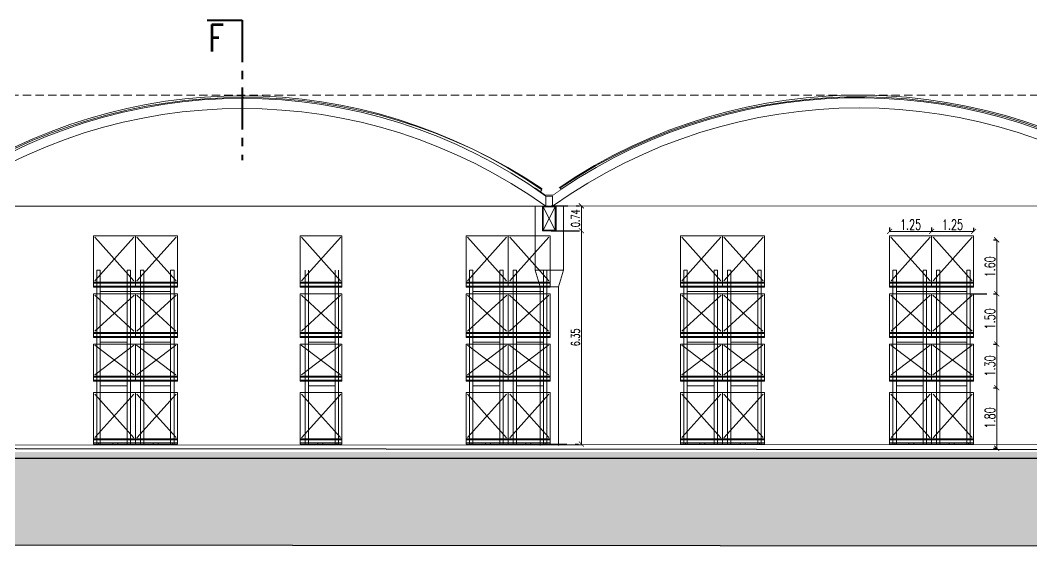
# Model space of a CAD drawing. Header units: millimetres. Extents: x 2828 to 3406, y 849 to 1266.
# Drawn here: x 2921.18 to 2951.31, y 851.91 to 867.63 of the extents above; entities that cross this region are included whole.
import ezdxf

# ---------------------------------------------------------------- set-up
doc = ezdxf.new("R2010")
doc.units = ezdxf.units.MM
doc.header["$PDMODE"] = 34
doc.header["$PDSIZE"] = -10
for name, pattern in [('CENTER', [2, 1.25, -0.25, 0.25, -0.25]), ('DASHDOT', [1, 0.5, -0.25, 0, -0.25]), ('DASHED2', [0.375, 0.25, -0.125])]:
    doc.linetypes.add(name, pattern=pattern)
doc.layers.get('DEFPOINTS').update_dxf_attribs({"lineweight": 5})
for name, color, linetype, lineweight in [('0.05', 64, 'Continuous', 5), ('0.10', 161, 'Continuous', 9), ('0.2', 4, 'Continuous', 15), ('0.30', 1, 'Continuous', 25), ('arq cotas', 152, 'Continuous', 13), ('equipa cotas', 222, 'Continuous', 5), ('EQUIPAMIENTO', 4, 'Continuous', 15), ('hatch color', 26, 'Continuous', 13), ('L corte', 51, 'CENTER', 40), ('L corte 100', 83, 'CENTER', 40), ('proy cenefa', 181, 'DASHED2', 5)]:
    doc.layers.add(name, color=color, linetype=linetype, lineweight=lineweight)
doc.styles.add('100', font='romans.shx', dxfattribs={"width": 0.75, "height": 0.2})
doc.styles.add('250-cts', font='romans.shx', dxfattribs={"width": 0.7, "height": 0.25})
doc.dimstyles.new('250', dxfattribs={"dimtxt": 0.3, "dimasz": 0.15, "dimexe": 0, "dimexo": 0.1, "dimgap": 0.05, "dimtad": 1, "dimzin": 0, "dimdsep": 46, "dimtxsty": '250-cts', "dimblk": 'ARCHTICK', "dimcen": 0.02, "dimclrd": 256, "dimclre": 256, "dimclrt": 256, "dimazin": 0, "dimtfac": 1, "dimtofl": 0, "dimtmove": 1, "dimatfit": 0, "dimldrblk": 'OPEN90', "dimfxl": 1, "dimtolj": 1, "dimtzin": 0, "dimlwd": -1, "dimarcsym": 0})

# ---------------------------------------------------------------- blocks, each defined once
blk = doc.blocks.new('_ARCHTICK')
at = {"color": 0, "linetype": 'ByBlock', "const_width": 0.15}
blk.add_lwpolyline([(-0.5, -0.5), (0.5, 0.5)], dxfattribs=at)
blk = doc.blocks.new('*D608')
at = {"layer": 'DEFPOINTS', "color": 0, "transparency": 16777216}
for p in [(2950.262, 857.993), (2950.262, 857.993), (2950.262, 856.694)]:
    blk.add_point(p, dxfattribs=at)
at = {"layer": 'equipa cotas', "linetype": 'DASHDOT', "lineweight": -2, "transparency": 16777216}
for p, q in [((2950.162, 857.993), (2950.262, 857.993)), ((2950.162, 856.694), (2950.262, 856.694))]:
    blk.add_line(p, q, dxfattribs=at)
at = {"layer": 'equipa cotas', "transparency": 16777216}
blk.add_line((2950.262, 856.694), (2950.262, 857.993), dxfattribs=at)
at = {"layer": 'equipa cotas', "transparency": 16777216, "xscale": 0.15, "yscale": 0.15, "zscale": 0.15}
for p, rotation in [((2950.262, 857.993), 90), ((2950.262, 856.694), 270)]:
    blk.add_blockref('_ARCHTICK', p, dxfattribs=dict(at, rotation=rotation))
at = {"layer": 'equipa cotas', "transparency": 16777216, "insert": (2950.062, 857.344), "char_height": 0.3, "attachment_point": 5, "rotation": 90, "style": '250-cts'}
blk.add_mtext('\\A1;1.30', dxfattribs=at)
blk = doc.blocks.new('_Open90')
at = {"color": 0, "linetype": 'ByBlock', "lineweight": -2}
for p, q in [((0, 0), (-1, 0)), ((-0.5, 0.5), (0, 0)), ((0, 0), (-0.5, -0.5))]:
    blk.add_line(p, q, dxfattribs=at)
blk = doc.blocks.new('*D609')
at = {"layer": 'DEFPOINTS', "color": 0, "transparency": 16777216}
for p in [(2949.373, 859.494), (2950.262, 859.494), (2950.262, 857.993)]:
    blk.add_point(p, dxfattribs=at)
at = {"layer": 'equipa cotas', "linetype": 'DASHDOT', "lineweight": -2, "transparency": 16777216}
for p, q in [((2949.473, 859.494), (2950.262, 859.494)), ((2950.162, 857.993), (2950.262, 857.993))]:
    blk.add_line(p, q, dxfattribs=at)
at = {"layer": 'equipa cotas', "transparency": 16777216}
blk.add_line((2950.262, 857.993), (2950.262, 859.494), dxfattribs=at)
at = {"layer": 'equipa cotas', "transparency": 16777216, "xscale": 0.15, "yscale": 0.15, "zscale": 0.15}
for p, rotation in [((2950.262, 859.494), 90), ((2950.262, 857.993), 270)]:
    blk.add_blockref('_ARCHTICK', p, dxfattribs=dict(at, rotation=rotation))
at = {"layer": 'equipa cotas', "transparency": 16777216, "insert": (2950.062, 858.744), "char_height": 0.3, "attachment_point": 5, "rotation": 90, "style": '250-cts'}
blk.add_mtext('\\A1;1.50', dxfattribs=at)
blk = doc.blocks.new('*D610')
at = {"layer": 'DEFPOINTS', "color": 0, "transparency": 16777216}
for p in [(2950.262, 861.095), (2950.262, 861.095), (2950.262, 859.494)]:
    blk.add_point(p, dxfattribs=at)
at = {"layer": 'equipa cotas', "linetype": 'DASHDOT', "lineweight": -2, "transparency": 16777216}
for p, q in [((2950.162, 861.095), (2950.262, 861.095)), ((2950.162, 859.494), (2950.262, 859.494))]:
    blk.add_line(p, q, dxfattribs=at)
at = {"layer": 'equipa cotas', "transparency": 16777216}
blk.add_line((2950.262, 859.494), (2950.262, 861.095), dxfattribs=at)
at = {"layer": 'equipa cotas', "transparency": 16777216, "xscale": 0.15, "yscale": 0.15, "zscale": 0.15}
for p, rotation in [((2950.262, 861.095), 90), ((2950.262, 859.494), 270)]:
    blk.add_blockref('_ARCHTICK', p, dxfattribs=dict(at, rotation=rotation))
at = {"layer": 'equipa cotas', "transparency": 16777216, "insert": (2950.062, 860.294), "char_height": 0.3, "attachment_point": 5, "rotation": 90, "style": '250-cts'}
blk.add_mtext('\\A1;1.60', dxfattribs=at)
blk = doc.blocks.new('*D611')
at = {"layer": 'DEFPOINTS', "color": 0, "transparency": 16777216}
for p in [(2950.262, 856.694), (2950.262, 854.897), (2950.262, 854.897)]:
    blk.add_point(p, dxfattribs=at)
at = {"layer": 'equipa cotas', "linetype": 'DASHDOT', "lineweight": -2, "transparency": 16777216}
for p, q in [((2950.162, 856.694), (2950.262, 856.694)), ((2950.162, 854.897), (2950.262, 854.897))]:
    blk.add_line(p, q, dxfattribs=at)
at = {"layer": 'equipa cotas', "transparency": 16777216}
blk.add_line((2950.262, 856.694), (2950.262, 854.897), dxfattribs=at)
at = {"layer": 'equipa cotas', "transparency": 16777216, "xscale": 0.15, "yscale": 0.15, "zscale": 0.15}
for p, rotation in [((2950.262, 856.694), 90), ((2950.262, 854.897), 270)]:
    blk.add_blockref('_ARCHTICK', p, dxfattribs=dict(at, rotation=rotation))
at = {"layer": 'equipa cotas', "transparency": 16777216, "insert": (2950.062, 855.796), "char_height": 0.3, "attachment_point": 5, "rotation": 90, "style": '250-cts'}
blk.add_mtext('\\A1;1.80', dxfattribs=at)
blk = doc.blocks.new('pack 2')
at = {"layer": 'EQUIPAMIENTO'}
for p, q in [((1.078, 1.53), (-0.172, 1.53)), ((-0.172, 1.53), (-0.172, 0)), ((1.078, 1.53), (1.078, 0)), ((-0.135, 1.485), (1.033, 0.187)), ((1.033, 1.485), (-0.131, 0.191)), ((1.078, 0.15), (-0.172, 0.15)), ((1.078, 0.12), (-0.172, 0.12)), ((1.078, 0.03), (-0.172, 0.03)), ((1.078, 0), (-0.172, 0)), ((-0.022, 0.15), (-0.022, 0.12)), ((-0.022, 0.03), (-0.022, 0)), ((0.178, 0.15), (0.178, 0.12)), ((0.328, 0.15), (0.328, 0.12)), ((0.402, 0.03), (0.402, 0)), ((0.478, 0.15), (0.478, 0.12)), ((0.552, 0.03), (0.552, 0)), ((0.628, 0.15), (0.628, 0.12)), ((0.778, 0.15), (0.778, 0.12)), ((0.928, 0.15), (0.928, 0.12)), ((0.928, 0.03), (0.928, 0))]:
    blk.add_line(p, q, dxfattribs=at)
blk = doc.blocks.new('r')
at = {"layer": 'EQUIPAMIENTO'}
for p, q in [((2923.458, 850.145), (2923.458, 855.313)), ((2923.458, 855.313), (2923.558, 855.313)), ((2923.558, 850.145), (2923.558, 855.313)), ((2924.358, 850.145), (2924.358, 855.313)), ((2924.358, 855.313), (2924.458, 855.313)), ((2924.458, 850.145), (2924.458, 855.313)), ((2924.758, 850.145), (2924.758, 855.313)), ((2924.858, 855.313), (2924.758, 855.313)), ((2924.858, 850.145), (2924.858, 855.313)), ((2925.658, 850.145), (2925.658, 855.313)), ((2925.758, 855.313), (2925.658, 855.313)), ((2925.758, 850.145), (2925.758, 855.313)), ((2929.661, 850.145), (2929.661, 855.313)), ((2929.761, 850.145), (2929.761, 855.313)), ((2930.561, 850.145), (2930.561, 855.313)), ((2930.661, 850.145), (2930.661, 855.313)), ((2934.56, 850.145), (2934.56, 855.313)), ((2934.56, 855.313), (2934.66, 855.313)), ((2934.66, 850.145), (2934.66, 855.313)), ((2935.46, 850.145), (2935.46, 855.313)), ((2935.46, 855.313), (2935.56, 855.313)), ((2935.56, 850.145), (2935.56, 855.313)), ((2935.86, 850.145), (2935.86, 855.313)), ((2935.96, 855.313), (2935.86, 855.313)), ((2935.96, 850.145), (2935.96, 855.313)), ((2936.76, 850.145), (2936.76, 855.313)), ((2936.86, 855.313), (2936.76, 855.313)), ((2936.86, 850.145), (2936.86, 855.313)), ((2940.942, 850.145), (2940.942, 855.313)), ((2940.942, 855.313), (2941.042, 855.313)), ((2941.042, 850.145), (2941.042, 855.313)), ((2941.842, 850.145), (2941.842, 855.313)), ((2941.842, 855.313), (2941.942, 855.313)), ((2941.942, 850.145), (2941.942, 855.313)), ((2942.242, 850.145), (2942.242, 855.313)), ((2942.342, 855.313), (2942.242, 855.313)), ((2942.342, 850.145), (2942.342, 855.313)), ((2943.142, 850.145), (2943.142, 855.313)), ((2943.242, 855.313), (2943.142, 855.313)), ((2943.242, 850.145), (2943.242, 855.313)), ((2947.172, 850.145), (2947.172, 855.313)), ((2947.172, 855.313), (2947.272, 855.313)), ((2947.272, 850.145), (2947.272, 855.313)), ((2948.072, 850.145), (2948.072, 855.313)), ((2948.072, 855.313), (2948.172, 855.313)), ((2948.172, 850.145), (2948.172, 855.313)), ((2948.472, 850.145), (2948.472, 855.313)), ((2948.572, 855.313), (2948.472, 855.313)), ((2948.572, 850.145), (2948.572, 855.313)), ((2949.372, 850.145), (2949.372, 855.313)), ((2949.472, 855.313), (2949.372, 855.313)), ((2949.472, 850.145), (2949.472, 855.313)), ((2925.658, 854.813), (2923.558, 854.813)), ((2936.76, 854.813), (2934.66, 854.813)), ((2943.142, 854.813), (2941.042, 854.813)), ((2949.372, 854.813), (2947.272, 854.813)), ((2924.608, 854.609), (2923.358, 854.609)), ((2923.358, 854.609), (2923.358, 853.313)), ((2923.395, 854.577), (2924.563, 853.5)), ((2924.567, 854.577), (2923.399, 853.504)), ((2925.658, 854.678), (2923.558, 854.678)), ((2925.858, 854.609), (2924.608, 854.609)), ((2924.608, 854.609), (2924.608, 853.313)), ((2924.647, 854.577), (2925.813, 853.5)), ((2925.817, 854.577), (2924.649, 853.504)), ((2925.858, 854.609), (2925.858, 853.313)), ((2930.761, 854.609), (2929.511, 854.609)), ((2929.511, 854.609), (2929.511, 853.313)), ((2929.551, 854.577), (2930.716, 853.5)), ((2930.72, 854.577), (2929.552, 853.504)), ((2930.761, 854.609), (2930.761, 853.313)), ((2935.71, 854.609), (2934.46, 854.609)), ((2934.46, 854.609), (2934.46, 853.313)), ((2934.497, 854.577), (2935.665, 853.5)), ((2935.669, 854.577), (2934.501, 853.504)), ((2936.76, 854.678), (2934.66, 854.678)), ((2936.96, 854.609), (2935.71, 854.609)), ((2935.71, 854.609), (2935.71, 853.313)), ((2935.749, 854.577), (2936.915, 853.5)), ((2936.919, 854.577), (2935.751, 853.504)), ((2936.96, 854.609), (2936.96, 853.313)), ((2942.092, 854.609), (2940.842, 854.609)), ((2940.842, 854.609), (2940.842, 853.313)), ((2940.879, 854.577), (2942.047, 853.5)), ((2942.052, 854.577), (2940.883, 853.504)), ((2943.142, 854.678), (2941.042, 854.678)), ((2943.342, 854.609), (2942.092, 854.609)), ((2942.092, 854.609), (2942.092, 853.313)), ((2942.132, 854.577), (2943.297, 853.5)), ((2943.301, 854.577), (2942.133, 853.504)), ((2943.342, 854.609), (2943.342, 853.313)), ((2948.322, 854.609), (2947.072, 854.609)), ((2947.072, 854.609), (2947.072, 853.313)), ((2947.109, 854.577), (2948.277, 853.5)), ((2948.282, 854.577), (2947.113, 853.504)), ((2949.372, 854.678), (2947.272, 854.678)), ((2949.572, 854.609), (2948.322, 854.609)), ((2948.322, 854.609), (2948.322, 853.313)), ((2948.362, 854.577), (2949.527, 853.5)), ((2949.531, 854.577), (2948.363, 853.504)), ((2949.572, 854.609), (2949.572, 853.313)), ((2924.608, 854.411), (2924.608, 853.313)), ((2929.511, 854.411), (2929.511, 853.313)), ((2935.71, 854.411), (2935.71, 853.313)), ((2942.092, 854.411), (2942.092, 853.313)), ((2948.322, 854.411), (2948.322, 853.313)), ((2924.608, 853.463), (2923.358, 853.463)), ((2924.608, 853.433), (2923.358, 853.433)), ((2924.608, 853.343), (2923.358, 853.343)), ((2924.608, 853.313), (2923.358, 853.313)), ((2923.508, 853.463), (2923.508, 853.433)), ((2923.508, 853.343), (2923.508, 853.313)), ((2924.358, 853.313), (2923.558, 853.313)), ((2924.358, 853.313), (2923.558, 853.313)), ((2923.708, 853.463), (2923.708, 853.433)), ((2923.858, 853.463), (2923.858, 853.433)), ((2923.932, 853.343), (2923.932, 853.313)), ((2924.008, 853.463), (2924.008, 853.433)), ((2924.082, 853.343), (2924.082, 853.313)), ((2924.158, 853.463), (2924.158, 853.433)), ((2924.308, 853.463), (2924.308, 853.433)), ((2924.458, 853.463), (2924.458, 853.433)), ((2924.458, 853.343), (2924.458, 853.313)), ((2925.858, 853.463), (2924.608, 853.463)), ((2925.858, 853.433), (2924.608, 853.433)), ((2925.858, 853.343), (2924.608, 853.343)), ((2925.858, 853.313), (2924.608, 853.313)), ((2924.758, 853.463), (2924.758, 853.433)), ((2924.758, 853.343), (2924.758, 853.313)), ((2925.608, 853.313), (2924.808, 853.313)), ((2924.858, 853.313), (2925.658, 853.313)), ((2924.858, 853.313), (2925.658, 853.313)), ((2924.958, 853.463), (2924.958, 853.433)), ((2925.108, 853.463), (2925.108, 853.433)), ((2925.182, 853.343), (2925.182, 853.313)), ((2925.258, 853.463), (2925.258, 853.433)), ((2925.332, 853.343), (2925.332, 853.313)), ((2925.408, 853.463), (2925.408, 853.433)), ((2925.558, 853.463), (2925.558, 853.433)), ((2925.708, 853.463), (2925.708, 853.433)), ((2925.708, 853.343), (2925.708, 853.313)), ((2930.761, 853.463), (2929.511, 853.463)), ((2930.761, 853.433), (2929.511, 853.433)), ((2930.761, 853.343), (2929.511, 853.343)), ((2930.761, 853.313), (2929.511, 853.313)), ((2929.661, 853.463), (2929.661, 853.433)), ((2929.661, 853.343), (2929.661, 853.313)), ((2930.511, 853.313), (2929.711, 853.313)), ((2929.761, 853.313), (2930.561, 853.313)), ((2929.761, 853.313), (2930.561, 853.313)), ((2929.861, 853.463), (2929.861, 853.433)), ((2930.011, 853.463), (2930.011, 853.433)), ((2930.085, 853.343), (2930.085, 853.313)), ((2930.161, 853.463), (2930.161, 853.433)), ((2930.235, 853.343), (2930.235, 853.313)), ((2930.311, 853.463), (2930.311, 853.433)), ((2930.461, 853.463), (2930.461, 853.433)), ((2930.611, 853.463), (2930.611, 853.433)), ((2930.611, 853.343), (2930.611, 853.313)), ((2935.71, 853.463), (2934.46, 853.463)), ((2935.71, 853.433), (2934.46, 853.433)), ((2935.71, 853.343), (2934.46, 853.343)), ((2935.71, 853.313), (2934.46, 853.313)), ((2934.61, 853.463), (2934.61, 853.433)), ((2934.61, 853.343), (2934.61, 853.313)), ((2935.46, 853.313), (2934.66, 853.313)), ((2935.46, 853.313), (2934.66, 853.313)), ((2934.81, 853.463), (2934.81, 853.433)), ((2934.96, 853.463), (2934.96, 853.433)), ((2935.034, 853.343), (2935.034, 853.313)), ((2935.11, 853.463), (2935.11, 853.433)), ((2935.184, 853.343), (2935.184, 853.313)), ((2935.26, 853.463), (2935.26, 853.433)), ((2935.41, 853.463), (2935.41, 853.433)), ((2935.56, 853.463), (2935.56, 853.433)), ((2935.56, 853.343), (2935.56, 853.313)), ((2936.96, 853.463), (2935.71, 853.463)), ((2936.96, 853.433), (2935.71, 853.433)), ((2936.96, 853.343), (2935.71, 853.343)), ((2936.96, 853.313), (2935.71, 853.313)), ((2935.86, 853.463), (2935.86, 853.433)), ((2935.86, 853.343), (2935.86, 853.313)), ((2936.71, 853.313), (2935.91, 853.313)), ((2935.96, 853.313), (2936.76, 853.313)), ((2935.96, 853.313), (2936.76, 853.313)), ((2936.06, 853.463), (2936.06, 853.433)), ((2936.21, 853.463), (2936.21, 853.433)), ((2936.284, 853.343), (2936.284, 853.313)), ((2936.36, 853.463), (2936.36, 853.433)), ((2936.434, 853.343), (2936.434, 853.313)), ((2936.51, 853.463), (2936.51, 853.433)), ((2936.66, 853.463), (2936.66, 853.433)), ((2936.81, 853.463), (2936.81, 853.433)), ((2936.81, 853.343), (2936.81, 853.313)), ((2942.092, 853.463), (2940.842, 853.463)), ((2942.092, 853.433), (2940.842, 853.433)), ((2942.092, 853.343), (2940.842, 853.343)), ((2942.092, 853.313), (2940.842, 853.313)), ((2940.992, 853.463), (2940.992, 853.433)), ((2940.992, 853.343), (2940.992, 853.313)), ((2941.842, 853.313), (2941.042, 853.313)), ((2941.842, 853.313), (2941.042, 853.313)), ((2941.192, 853.463), (2941.192, 853.433)), ((2941.342, 853.463), (2941.342, 853.433)), ((2941.416, 853.343), (2941.416, 853.313)), ((2941.492, 853.463), (2941.492, 853.433)), ((2941.566, 853.343), (2941.566, 853.313)), ((2941.642, 853.463), (2941.642, 853.433)), ((2941.792, 853.463), (2941.792, 853.433)), ((2941.942, 853.463), (2941.942, 853.433)), ((2941.942, 853.343), (2941.942, 853.313)), ((2943.342, 853.463), (2942.092, 853.463)), ((2943.342, 853.433), (2942.092, 853.433)), ((2943.342, 853.343), (2942.092, 853.343)), ((2943.342, 853.313), (2942.092, 853.313)), ((2942.242, 853.463), (2942.242, 853.433)), ((2942.242, 853.343), (2942.242, 853.313)), ((2943.092, 853.313), (2942.292, 853.313)), ((2942.342, 853.313), (2943.142, 853.313)), ((2942.342, 853.313), (2943.142, 853.313)), ((2942.442, 853.463), (2942.442, 853.433)), ((2942.592, 853.463), (2942.592, 853.433)), ((2942.666, 853.343), (2942.666, 853.313)), ((2942.742, 853.463), (2942.742, 853.433)), ((2942.816, 853.343), (2942.816, 853.313)), ((2942.892, 853.463), (2942.892, 853.433)), ((2943.042, 853.463), (2943.042, 853.433)), ((2943.192, 853.463), (2943.192, 853.433)), ((2943.192, 853.343), (2943.192, 853.313)), ((2948.322, 853.463), (2947.072, 853.463)), ((2948.322, 853.433), (2947.072, 853.433)), ((2948.322, 853.343), (2947.072, 853.343)), ((2948.322, 853.313), (2947.072, 853.313)), ((2947.222, 853.463), (2947.222, 853.433)), ((2947.222, 853.343), (2947.222, 853.313)), ((2948.072, 853.313), (2947.272, 853.313)), ((2948.072, 853.313), (2947.272, 853.313)), ((2947.422, 853.463), (2947.422, 853.433)), ((2947.572, 853.463), (2947.572, 853.433)), ((2947.646, 853.343), (2947.646, 853.313)), ((2947.722, 853.463), (2947.722, 853.433)), ((2947.796, 853.343), (2947.796, 853.313)), ((2947.872, 853.463), (2947.872, 853.433)), ((2948.022, 853.463), (2948.022, 853.433)), ((2948.172, 853.463), (2948.172, 853.433)), ((2948.172, 853.343), (2948.172, 853.313)), ((2949.572, 853.463), (2948.322, 853.463)), ((2949.572, 853.433), (2948.322, 853.433)), ((2949.572, 853.343), (2948.322, 853.343)), ((2949.572, 853.313), (2948.322, 853.313)), ((2948.472, 853.463), (2948.472, 853.433)), ((2948.472, 853.343), (2948.472, 853.313)), ((2949.322, 853.313), (2948.522, 853.313)), ((2948.572, 853.313), (2949.372, 853.313)), ((2948.572, 853.313), (2949.372, 853.313)), ((2948.672, 853.463), (2948.672, 853.433)), ((2948.822, 853.463), (2948.822, 853.433)), ((2948.896, 853.343), (2948.896, 853.313)), ((2948.972, 853.463), (2948.972, 853.433)), ((2949.046, 853.343), (2949.046, 853.313)), ((2949.122, 853.463), (2949.122, 853.433)), ((2949.272, 853.463), (2949.272, 853.433)), ((2949.422, 853.463), (2949.422, 853.433)), ((2949.422, 853.343), (2949.422, 853.313)), ((2924.608, 853.111), (2923.358, 853.111)), ((2923.358, 853.111), (2923.358, 852.013)), ((2923.395, 853.081), (2924.563, 852.2)), ((2924.563, 853.081), (2923.399, 852.204)), ((2924.358, 853.178), (2923.558, 853.178)), ((2924.608, 853.111), (2924.608, 852.013)), ((2925.858, 853.111), (2924.608, 853.111)), ((2924.608, 853.111), (2924.608, 852.013)), ((2924.645, 853.081), (2925.813, 852.2)), ((2925.813, 853.081), (2924.649, 852.204)), ((2924.858, 853.178), (2925.658, 853.178)), ((2925.858, 853.111), (2925.858, 852.013)), ((2929.511, 853.111), (2929.511, 852.013)), ((2930.761, 853.111), (2929.511, 853.111)), ((2929.511, 853.111), (2929.511, 852.013)), ((2929.548, 853.081), (2930.716, 852.2)), ((2930.716, 853.081), (2929.552, 852.204)), ((2929.761, 853.178), (2930.561, 853.178)), ((2930.761, 853.111), (2930.761, 852.013)), ((2935.71, 853.111), (2934.46, 853.111)), ((2934.46, 853.111), (2934.46, 852.013)), ((2934.497, 853.081), (2935.665, 852.2)), ((2935.665, 853.081), (2934.501, 852.204)), ((2935.46, 853.178), (2934.66, 853.178)), ((2935.71, 853.111), (2935.71, 852.013)), ((2936.96, 853.111), (2935.71, 853.111)), ((2935.71, 853.111), (2935.71, 852.013)), ((2935.747, 853.081), (2936.915, 852.2)), ((2936.915, 853.081), (2935.751, 852.204)), ((2935.96, 853.178), (2936.76, 853.178)), ((2936.96, 853.111), (2936.96, 852.013)), ((2942.092, 853.111), (2940.842, 853.111)), ((2940.842, 853.111), (2940.842, 852.013)), ((2940.879, 853.081), (2942.047, 852.2)), ((2942.047, 853.081), (2940.883, 852.204)), ((2941.842, 853.178), (2941.042, 853.178)), ((2942.092, 853.111), (2942.092, 852.013)), ((2943.342, 853.111), (2942.092, 853.111)), ((2942.092, 853.111), (2942.092, 852.013)), ((2942.129, 853.081), (2943.297, 852.2)), ((2943.297, 853.081), (2942.133, 852.204)), ((2942.342, 853.178), (2943.142, 853.178)), ((2943.342, 853.111), (2943.342, 852.013)), ((2948.322, 853.111), (2947.072, 853.111)), ((2947.072, 853.111), (2947.072, 852.013)), ((2947.109, 853.081), (2948.277, 852.2)), ((2948.277, 853.081), (2947.113, 852.204)), ((2948.072, 853.178), (2947.272, 853.178)), ((2948.322, 853.111), (2948.322, 852.013)), ((2949.572, 853.111), (2948.322, 853.111)), ((2948.322, 853.111), (2948.322, 852.013)), ((2948.359, 853.081), (2949.527, 852.2)), ((2949.527, 853.081), (2948.363, 852.204)), ((2948.572, 853.178), (2949.372, 853.178)), ((2949.572, 853.111), (2949.572, 852.013)), ((2924.608, 852.163), (2923.358, 852.163)), ((2924.608, 852.133), (2923.358, 852.133)), ((2924.608, 852.043), (2923.358, 852.043)), ((2923.508, 852.163), (2923.508, 852.133)), ((2923.508, 852.043), (2923.508, 852.013)), ((2923.708, 852.163), (2923.708, 852.133)), ((2923.858, 852.163), (2923.858, 852.133)), ((2923.932, 852.043), (2923.932, 852.013)), ((2924.008, 852.163), (2924.008, 852.133)), ((2924.082, 852.043), (2924.082, 852.013)), ((2924.158, 852.163), (2924.158, 852.133)), ((2924.308, 852.163), (2924.308, 852.133)), ((2924.458, 852.163), (2924.458, 852.133)), ((2924.458, 852.043), (2924.458, 852.013)), ((2925.858, 852.163), (2924.608, 852.163)), ((2925.858, 852.133), (2924.608, 852.133)), ((2925.858, 852.043), (2924.608, 852.043)), ((2924.758, 852.163), (2924.758, 852.133)), ((2924.758, 852.043), (2924.758, 852.013)), ((2924.958, 852.163), (2924.958, 852.133)), ((2925.108, 852.163), (2925.108, 852.133)), ((2925.182, 852.043), (2925.182, 852.013)), ((2925.258, 852.163), (2925.258, 852.133)), ((2925.332, 852.043), (2925.332, 852.013)), ((2925.408, 852.163), (2925.408, 852.133)), ((2925.558, 852.163), (2925.558, 852.133)), ((2925.708, 852.163), (2925.708, 852.133)), ((2925.708, 852.043), (2925.708, 852.013)), ((2930.761, 852.163), (2929.511, 852.163)), ((2930.761, 852.133), (2929.511, 852.133)), ((2930.761, 852.043), (2929.511, 852.043)), ((2929.661, 852.163), (2929.661, 852.133)), ((2929.661, 852.043), (2929.661, 852.013)), ((2929.861, 852.163), (2929.861, 852.133)), ((2930.011, 852.163), (2930.011, 852.133)), ((2930.085, 852.043), (2930.085, 852.013)), ((2930.161, 852.163), (2930.161, 852.133)), ((2930.235, 852.043), (2930.235, 852.013)), ((2930.311, 852.163), (2930.311, 852.133)), ((2930.461, 852.163), (2930.461, 852.133)), ((2930.611, 852.163), (2930.611, 852.133)), ((2930.611, 852.043), (2930.611, 852.013)), ((2935.71, 852.163), (2934.46, 852.163)), ((2935.71, 852.133), (2934.46, 852.133)), ((2935.71, 852.043), (2934.46, 852.043)), ((2934.61, 852.163), (2934.61, 852.133)), ((2934.61, 852.043), (2934.61, 852.013)), ((2934.81, 852.163), (2934.81, 852.133)), ((2934.96, 852.163), (2934.96, 852.133)), ((2935.034, 852.043), (2935.034, 852.013)), ((2935.11, 852.163), (2935.11, 852.133)), ((2935.184, 852.043), (2935.184, 852.013)), ((2935.26, 852.163), (2935.26, 852.133)), ((2935.41, 852.163), (2935.41, 852.133)), ((2935.56, 852.163), (2935.56, 852.133)), ((2935.56, 852.043), (2935.56, 852.013)), ((2936.96, 852.163), (2935.71, 852.163)), ((2936.96, 852.133), (2935.71, 852.133)), ((2936.96, 852.043), (2935.71, 852.043)), ((2935.86, 852.163), (2935.86, 852.133)), ((2935.86, 852.043), (2935.86, 852.013)), ((2936.06, 852.163), (2936.06, 852.133)), ((2936.21, 852.163), (2936.21, 852.133)), ((2936.284, 852.043), (2936.284, 852.013)), ((2936.36, 852.163), (2936.36, 852.133)), ((2936.434, 852.043), (2936.434, 852.013)), ((2936.51, 852.163), (2936.51, 852.133)), ((2936.66, 852.163), (2936.66, 852.133)), ((2936.81, 852.163), (2936.81, 852.133)), ((2936.81, 852.043), (2936.81, 852.013)), ((2942.092, 852.163), (2940.842, 852.163)), ((2942.092, 852.133), (2940.842, 852.133)), ((2942.092, 852.043), (2940.842, 852.043)), ((2940.992, 852.163), (2940.992, 852.133)), ((2940.992, 852.043), (2940.992, 852.013)), ((2941.192, 852.163), (2941.192, 852.133)), ((2941.342, 852.163), (2941.342, 852.133)), ((2941.416, 852.043), (2941.416, 852.013)), ((2941.492, 852.163), (2941.492, 852.133)), ((2941.566, 852.043), (2941.566, 852.013)), ((2941.642, 852.163), (2941.642, 852.133)), ((2941.792, 852.163), (2941.792, 852.133)), ((2941.942, 852.163), (2941.942, 852.133)), ((2941.942, 852.043), (2941.942, 852.013)), ((2943.342, 852.163), (2942.092, 852.163)), ((2943.342, 852.133), (2942.092, 852.133)), ((2943.342, 852.043), (2942.092, 852.043)), ((2942.242, 852.163), (2942.242, 852.133)), ((2942.242, 852.043), (2942.242, 852.013)), ((2942.442, 852.163), (2942.442, 852.133)), ((2942.592, 852.163), (2942.592, 852.133)), ((2942.666, 852.043), (2942.666, 852.013)), ((2942.742, 852.163), (2942.742, 852.133)), ((2942.816, 852.043), (2942.816, 852.013)), ((2942.892, 852.163), (2942.892, 852.133)), ((2943.042, 852.163), (2943.042, 852.133)), ((2943.192, 852.163), (2943.192, 852.133)), ((2943.192, 852.043), (2943.192, 852.013)), ((2948.322, 852.163), (2947.072, 852.163)), ((2948.322, 852.133), (2947.072, 852.133)), ((2948.322, 852.043), (2947.072, 852.043)), ((2947.222, 852.163), (2947.222, 852.133)), ((2947.222, 852.043), (2947.222, 852.013)), ((2947.422, 852.163), (2947.422, 852.133)), ((2947.572, 852.163), (2947.572, 852.133)), ((2947.646, 852.043), (2947.646, 852.013)), ((2947.722, 852.163), (2947.722, 852.133)), ((2947.796, 852.043), (2947.796, 852.013)), ((2947.872, 852.163), (2947.872, 852.133)), ((2948.022, 852.163), (2948.022, 852.133)), ((2948.172, 852.163), (2948.172, 852.133)), ((2948.172, 852.043), (2948.172, 852.013)), ((2949.572, 852.163), (2948.322, 852.163)), ((2949.572, 852.133), (2948.322, 852.133)), ((2949.572, 852.043), (2948.322, 852.043)), ((2948.472, 852.163), (2948.472, 852.133)), ((2948.472, 852.043), (2948.472, 852.013)), ((2948.672, 852.163), (2948.672, 852.133)), ((2948.822, 852.163), (2948.822, 852.133)), ((2948.896, 852.043), (2948.896, 852.013)), ((2948.972, 852.163), (2948.972, 852.133)), ((2949.046, 852.043), (2949.046, 852.013)), ((2949.122, 852.163), (2949.122, 852.133)), ((2949.272, 852.163), (2949.272, 852.133)), ((2949.422, 852.163), (2949.422, 852.133)), ((2949.422, 852.043), (2949.422, 852.013)), ((2924.608, 852.013), (2923.358, 852.013)), ((2924.358, 852.013), (2923.558, 852.013)), ((2924.358, 851.878), (2923.558, 851.878)), ((2925.858, 852.013), (2924.608, 852.013)), ((2925.658, 852.013), (2924.808, 852.013)), ((2924.858, 852.013), (2925.658, 852.013)), ((2924.858, 851.878), (2925.658, 851.878)), ((2930.761, 852.013), (2929.511, 852.013)), ((2930.561, 852.013), (2929.711, 852.013)), ((2929.761, 852.013), (2930.561, 852.013)), ((2929.761, 851.878), (2930.561, 851.878)), ((2935.71, 852.013), (2934.46, 852.013)), ((2935.46, 852.013), (2934.66, 852.013)), ((2935.46, 851.878), (2934.66, 851.878)), ((2936.96, 852.013), (2935.71, 852.013)), ((2936.76, 852.013), (2935.91, 852.013)), ((2935.96, 852.013), (2936.76, 852.013)), ((2935.96, 851.878), (2936.76, 851.878)), ((2942.092, 852.013), (2940.842, 852.013)), ((2941.842, 852.013), (2941.042, 852.013)), ((2941.842, 851.878), (2941.042, 851.878)), ((2943.342, 852.013), (2942.092, 852.013)), ((2943.142, 852.013), (2942.292, 852.013)), ((2942.342, 852.013), (2943.142, 852.013)), ((2942.342, 851.878), (2943.142, 851.878)), ((2948.322, 852.013), (2947.072, 852.013)), ((2948.072, 852.013), (2947.272, 852.013)), ((2948.072, 851.878), (2947.272, 851.878)), ((2949.572, 852.013), (2948.322, 852.013)), ((2949.372, 852.013), (2948.522, 852.013)), ((2948.572, 852.013), (2949.372, 852.013)), ((2948.572, 851.878), (2949.372, 851.878))]:
    blk.add_line(p, q, dxfattribs=at)
for p in [(2923.53, 854.813), (2934.632, 854.813), (2941.014, 854.813), (2947.244, 854.813), (2923.53, 850.145), (2934.632, 850.145), (2941.014, 850.145), (2947.244, 850.145)]:
    blk.add_blockref('pack 2', p, dxfattribs=at)
at = {"layer": 'EQUIPAMIENTO', "xscale": -1}
for p in [(2925.686, 854.813), (2930.589, 854.813), (2936.788, 854.813), (2943.17, 854.813), (2949.4, 854.813), (2925.686, 850.145), (2930.589, 850.145), (2936.788, 850.145), (2943.17, 850.145), (2949.4, 850.145)]:
    blk.add_blockref('pack 2', p, dxfattribs=at)
blk = doc.blocks.new('*D612')
at = {"layer": 'DEFPOINTS', "color": 0, "transparency": 16777216}
for p in [(2947.073, 861.563), (2947.073, 861.349), (2948.323, 861.349)]:
    blk.add_point(p, dxfattribs=at)
at = {"layer": 'equipa cotas', "linetype": 'DASHDOT', "lineweight": -2, "transparency": 16777216}
for p, q in [((2947.073, 861.463), (2947.073, 861.349)), ((2948.323, 861.449), (2948.323, 861.349))]:
    blk.add_line(p, q, dxfattribs=at)
at = {"layer": 'equipa cotas', "transparency": 16777216}
blk.add_line((2948.323, 861.349), (2947.073, 861.349), dxfattribs=at)
at = {"layer": 'equipa cotas', "transparency": 16777216, "xscale": 0.15, "yscale": 0.15, "zscale": 0.15, "rotation": 180}
blk.add_blockref('_ARCHTICK', (2947.073, 861.349), dxfattribs=at)
at = {"layer": 'equipa cotas', "transparency": 16777216, "xscale": 0.15, "yscale": 0.15, "zscale": 0.15}
blk.add_blockref('_ARCHTICK', (2948.323, 861.349), dxfattribs=at)
at = {"layer": 'equipa cotas', "transparency": 16777216, "insert": (2947.698, 861.549), "char_height": 0.3, "attachment_point": 5, "style": '250-cts'}
blk.add_mtext('\\A1;1.25', dxfattribs=at)
blk = doc.blocks.new('*D613')
at = {"layer": 'DEFPOINTS', "color": 0, "transparency": 16777216}
for p in [(2948.323, 861.563), (2949.573, 861.349), (2949.573, 861.349)]:
    blk.add_point(p, dxfattribs=at)
at = {"layer": 'equipa cotas', "linetype": 'DASHDOT', "lineweight": -2, "transparency": 16777216}
for p, q in [((2948.323, 861.463), (2948.323, 861.349)), ((2949.573, 861.449), (2949.573, 861.349))]:
    blk.add_line(p, q, dxfattribs=at)
at = {"layer": 'equipa cotas', "transparency": 16777216}
blk.add_line((2948.323, 861.349), (2949.573, 861.349), dxfattribs=at)
at = {"layer": 'equipa cotas', "transparency": 16777216, "xscale": 0.15, "yscale": 0.15, "zscale": 0.15, "rotation": 180}
blk.add_blockref('_ARCHTICK', (2948.323, 861.349), dxfattribs=at)
at = {"layer": 'equipa cotas', "transparency": 16777216, "xscale": 0.15, "yscale": 0.15, "zscale": 0.15}
blk.add_blockref('_ARCHTICK', (2949.573, 861.349), dxfattribs=at)
at = {"layer": 'equipa cotas', "transparency": 16777216, "insert": (2948.948, 861.549), "char_height": 0.3, "attachment_point": 5, "style": '250-cts'}
blk.add_mtext('\\A1;1.25', dxfattribs=at)
blk = doc.blocks.new('*D716')
at = {"layer": 'arq cotas', "linetype": 'DASHDOT', "lineweight": -2, "transparency": 16777216}
for p, q in [((2937.236, 861.367), (2937.892, 861.367)), ((2936.961, 855.022), (2937.892, 855.022))]:
    blk.add_line(p, q, dxfattribs=at)
at = {"layer": 'arq cotas', "transparency": 16777216}
blk.add_line((2937.892, 861.367), (2937.892, 855.022), dxfattribs=at)
at = {"layer": 'DEFPOINTS', "color": 0, "transparency": 16777216}
for p in [(2937.136, 861.367), (2936.861, 855.022), (2937.892, 855.022)]:
    blk.add_point(p, dxfattribs=at)
at = {"layer": 'arq cotas', "transparency": 16777216, "xscale": 0.15, "yscale": 0.15, "zscale": 0.15}
for p, rotation in [((2937.892, 861.367), 90), ((2937.892, 855.022), 270)]:
    blk.add_blockref('_ARCHTICK', p, dxfattribs=dict(at, rotation=rotation))
at = {"layer": 'arq cotas', "transparency": 16777216, "insert": (2937.717, 858.194), "char_height": 0.25, "attachment_point": 5, "rotation": 90, "style": '250-cts'}
blk.add_mtext('\\A1;6.35', dxfattribs=at)
blk = doc.blocks.new('*D717')
at = {"layer": 'arq cotas', "linetype": 'DASHDOT', "lineweight": -2, "transparency": 16777216}
for p, q in [((2936.988, 862.107), (2937.892, 862.107)), ((2936.988, 861.367), (2937.892, 861.367))]:
    blk.add_line(p, q, dxfattribs=at)
at = {"layer": 'arq cotas', "transparency": 16777216}
blk.add_line((2937.892, 861.367), (2937.892, 862.107), dxfattribs=at)
at = {"layer": 'DEFPOINTS', "color": 0, "transparency": 16777216}
for p in [(2936.888, 862.107), (2937.892, 862.107), (2936.888, 861.367)]:
    blk.add_point(p, dxfattribs=at)
at = {"layer": 'arq cotas', "transparency": 16777216, "xscale": 0.15, "yscale": 0.15, "zscale": 0.15}
for p, rotation in [((2937.892, 862.107), 90), ((2937.892, 861.367), 270)]:
    blk.add_blockref('_ARCHTICK', p, dxfattribs=dict(at, rotation=rotation))
at = {"layer": 'arq cotas', "transparency": 16777216, "insert": (2937.717, 861.737), "char_height": 0.25, "attachment_point": 5, "rotation": 90, "style": '250-cts'}
blk.add_mtext('\\A1;0.74', dxfattribs=at)

msp = doc.modelspace()

# ---------------------------------------------------------------- hatches: boundary and pattern name
at = {"layer": 'hatch color', "true_color": 0x696969}
h = msp.add_hatch(dxfattribs=at)
h.set_pattern_fill('EARTH', color=251, scale=0.07, angle=315, style=0)
h.set_pattern_definition([(45, (2726.93052, 1345.22013), (9e-16, 0.62861793), [0.4445, -0.4445]), (45, (2726.81266, 1345.338), (9e-16, 0.62861793), [0.4445, -0.4445]), (45, (2726.6948, 1345.45586), (9e-16, 0.62861793), [0.4445, -0.4445]), (135, (2726.6948, 1345.53444), (-0.62861793, 9e-16), [0.4445, -0.4445]), (135, (2726.81266, 1345.6523), (-0.62861793, 9e-16), [0.4445, -0.4445]), (135, (2726.93052, 1345.77017), (-0.62861793, 9e-16), [0.4445, -0.4445])])
h.paths.add_polyline_path([(2891.05, 854.792), (2891.05, 852.046), (3069.445, 851.905), (3069.445, 854.756)])

# ---------------------------------------------------------------- linework, layer by layer
at = {"layer": '0.05'}
for p, q in [((2936.263, 862.097), (2918.81, 862.097)), ((2936.263, 862.097), (2937.113, 862.097)), ((2937.116, 862.077), (2936.756, 861.387)), ((2936.756, 862.077), (2937.116, 861.387)), ((2936.872, 862.107), (2955.245, 862.097)), ((2936.263, 854.997), (2937.113, 854.997))]:
    msp.add_line(p, q, dxfattribs=at)
at = {"layer": '0.05', "color": 8, "true_color": 0x7d7d7d}
for p, q in [((2936.511, 862.097), (2937.361, 862.097)), ((2936.511, 862.097), (2936.511, 860.197)), ((2937.361, 862.097), (2937.361, 860.197)), ((2936.511, 860.197), (2936.661, 859.697)), ((2937.361, 860.197), (2936.511, 860.197)), ((2937.211, 859.697), (2937.361, 860.197)), ((2936.413, 859.697), (2936.963, 859.697)), ((2936.413, 859.697), (2936.963, 859.697)), ((2936.661, 859.697), (2936.661, 858.506)), ((2936.661, 859.697), (2937.211, 859.697)), ((2937.211, 859.697), (2937.211, 858.506)), ((2936.661, 858.506), (2936.661, 854.977)), ((2937.211, 858.506), (2937.211, 854.977))]:
    msp.add_line(p, q, dxfattribs=at)
at = {"layer": '0.10'}
for p, q in [((2936.714, 862.588), (2936.673, 862.534)), ((2937.259, 862.646), (2937.286, 862.604)), ((2936.836, 862.097), (2936.836, 862.397)), ((2936.837, 862.397), (2937.037, 862.397)), ((2937.036, 862.097), (2937.036, 862.397))]:
    msp.add_line(p, q, dxfattribs=at)
at = {"layer": '0.10', "const_width": 0.02}
msp.add_lwpolyline([(2936.523, 862.641), (2936.822, 862.427), (2937.052, 862.427), (2937.35, 862.641)], dxfattribs=at)
at = {"layer": '0.10'}
msp.add_lwpolyline([(2936.837, 862.397), (2937.036, 862.397), (2937.036, 862.097), (2936.836, 862.097), (2936.836, 862.397)], dxfattribs=at)
for centre, radius, start, end in [((2927.785, 849.756), 15.547, 54.397, 125.603), ((2927.774, 849.694), 15.691, 55.2632, 124.3351), ((2927.813, 849.392), 15.943, 56.0066, 123.8807), ((2946.167, 849.536), 15.865, 54.1554, 124.283), ((2946.168, 849.34), 16.013, 54.6283, 123.8058), ((2946.141, 849.551), 15.773, 54.5337, 124.15), ((2927.784, 849.452), 15.551, 54.4019, 125.5892), ((2946.164, 849.317), 15.705, 54.4655, 125.5345)]:
    msp.add_arc(centre, radius, start, end, dxfattribs=at)
at = {"layer": '0.2'}
msp.add_lwpolyline([(2936.736, 862.097), (2936.736, 861.367), (2937.136, 861.367), (2937.136, 862.097), (2936.736, 862.097)], dxfattribs=at)
msp.add_lwpolyline([(2936.756, 862.077), (2936.756, 861.387), (2937.116, 861.387), (2937.116, 862.077)], close=True, dxfattribs=at)
at = {"layer": '0.30', "color": 8, "true_color": 0x7d7d7d}
msp.add_line((2891.05, 854.597), (2969.6, 854.597), dxfattribs=at)
at = {"layer": '0.30'}
for points in [[(2891.05, 854.897), (2891.05, 852.046), (3069.445, 851.905), (3069.445, 854.756), (3032.092, 854.787)], [(2976.167, 854.831), (2899.004, 854.897)]]:
    msp.add_lwpolyline(points, dxfattribs=at)
at = {"layer": '0.30', "const_width": 0.02}
msp.add_lwpolyline([(2899.304, 854.992), (2964.111, 855.001)], dxfattribs=at)
at = {"layer": 'L corte', "color": 2}
msp.add_lwpolyline([(2926.744, 867.63), (2927.786, 867.63), (2927.786, 863.465)], dxfattribs=at)
at = {"layer": 'proy cenefa'}
msp.add_line((2898.756, 865.401), (2955.843, 865.402), dxfattribs=at)

# ---------------------------------------------------------------- block references
at = {"layer": 'EQUIPAMIENTO'}
msp.add_blockref('r', (0.001, 4.877), dxfattribs=at)

# ---------------------------------------------------------------- texts
at = {"layer": 'L corte 100', "insert": (2926.783, 867.499), "char_height": 0.8, "attachment_point": 1, "style": '100'}
msp.add_mtext_dynamic_manual_height_columns('F', width=27.3651, gutter_width=12.5, heights=[0], dxfattribs=at)

# ---------------------------------------------------------------- dimensions: what is measured, and where the dimension line sits
at = {"layer": 'arq cotas'}
for base, p1, p2, picture, middle in [((2937.892, 862.107), (2936.888, 861.367), (2936.888, 862.107), '*D717', (2937.717, 861.737)), ((2937.8916, 855.0218), (2937.1363, 861.3671), (2936.8611, 855.0218), '*D716', (2937.7166, 858.1944))]:
    dim = msp.add_linear_dim(base=base, p1=p1, p2=p2, angle=90, dimstyle='250', dxfattribs=at)
    dim.commit()
    dim.dimension.update_dxf_attribs({"geometry": picture, "text_midpoint": middle})
at = {"layer": 'equipa cotas'}
for base, p1, p2, picture, middle in [((2947.073, 861.349), (2948.323, 861.349), (2947.073, 861.563), '*D612', (2947.698, 861.549)), ((2949.573, 861.349), (2948.323, 861.563), (2949.573, 861.349), '*D613', (2948.948, 861.549))]:
    dim = msp.add_linear_dim(base=base, p1=p1, p2=p2, dimstyle='250', dxfattribs=at)
    dim.commit()
    dim.dimension.update_dxf_attribs({"geometry": picture, "text_midpoint": middle})
for base, p1, p2, picture, middle in [((2950.262, 861.095), (2950.262, 859.494), (2950.262, 861.095), '*D610', (2950.062, 860.294)), ((2950.262, 859.494), (2950.262, 857.993), (2949.373, 859.494), '*D609', (2950.062, 858.744)), ((2950.262, 857.993), (2950.262, 856.694), (2950.262, 857.993), '*D608', (2950.062, 857.344)), ((2950.262, 854.897), (2950.262, 856.694), (2950.262, 854.897), '*D611', (2950.062, 855.796))]:
    dim = msp.add_linear_dim(base=base, p1=p1, p2=p2, angle=90, dimstyle='250', dxfattribs=at)
    dim.commit()
    dim.dimension.update_dxf_attribs({"geometry": picture, "text_midpoint": middle})

doc.saveas('drawing.dxf')
